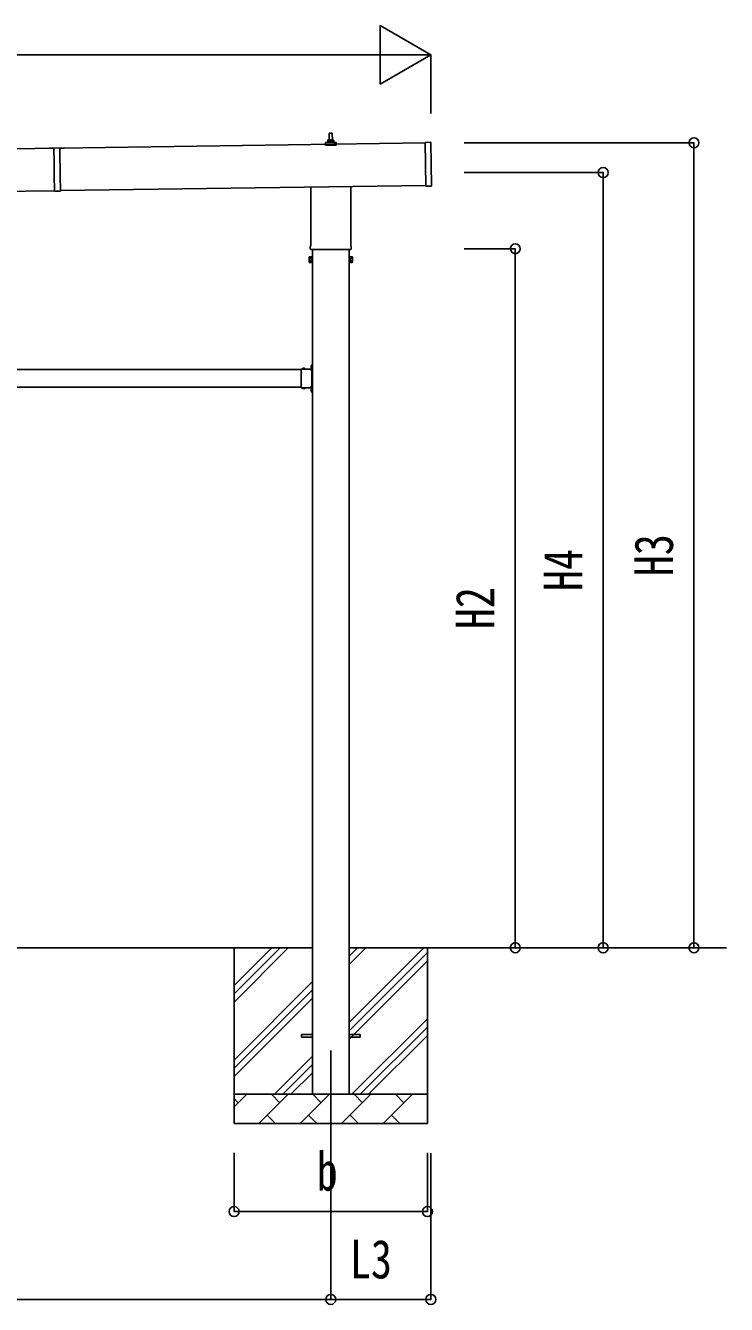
# Model space of a CAD drawing. Units: millimetres, scale not verified. Extents: x -16820 to 16820, y -11880 to 11880.
# Drawn here: x 550 to 2942, y -3722 to 642 of the extents above; entities that cross this region are included whole.
import ezdxf
from ezdxf.enums import TextEntityAlignment as Align

# ---------------------------------------------------------------- set-up
doc = ezdxf.new("R2010")
doc.units = ezdxf.units.MM
doc.header["$LTSCALE"] = 50
for name, color, linetype in [('0-4_YKK_12', 2, 'Continuous'), ('0-5_YKK_13', 4, 'Continuous'), ('0-6_YKK_A1', 4, 'Continuous'), ('0-7_YKK_D', 6, 'Continuous')]:
    doc.layers.add(name, color=color, linetype=linetype)
doc.styles.add('ＭＳ ゴシック', font='')
doc.styles.get('ＭＳ ゴシック').set_extended_font_data('MS Gothic')

msp = doc.modelspace()

# ---------------------------------------------------------------- linework, layer by layer
at = {"layer": '0-4_YKK_12'}
msp.add_line((1591.58, -2855), (1591.58, -3355), dxfattribs=at)
at = {"layer": '0-5_YKK_13'}
for p, q in [((1585.58, 249.98), (1586.31, 273.5)), ((1587.31, 274.48), (1595.85, 274.48)), ((1596.85, 273.5), (1597.58, 249.98)), ((681.3, 224.6), (631.3, 223.89)), ((631.3, 223.89), (631.31, 223.39)), ((631.31, 223.39), (646.31, 223.6)), ((646.3, 224.1), (646.48, 211.7)), ((666.3, 224.39), (666.48, 211.99)), ((666.31, 223.89), (681.31, 224.1)), ((681.3, 224.6), (681.31, 224.1)), ((1573.33, 234.48), (1573.33, 242.19)), ((1609.83, 234.48), (1573.33, 234.48)), ((1573.71, 242.98), (1609.45, 242.98)), ((1574.09, 243.16), (1580.81, 244.79)), ((1581.2, 244.98), (1601.96, 244.98)), ((1581.58, 245.76), (1581.58, 249.98)), ((1582.58, 249.98), (1600.58, 249.98)), ((1601.58, 245.76), (1601.58, 249.98)), ((1609.06, 243.16), (1602.34, 244.79)), ((1609.83, 234.48), (1609.83, 242.19)), ((1913.62, 243.7), (1932.62, 243.97)), ((1915.77, 93.71), (1913.62, 243.7)), ((1935.75, 95), (1933.63, 242.98)), ((646.49, 210.9), (646.84, 186.7)), ((646.85, 185.9), (647.25, 157.71)), ((666.49, 211.19), (666.83, 186.99)), ((666.85, 186.19), (667.25, 157.99)), ((647.26, 156.91), (647.61, 132.71)), ((647.62, 131.91), (648.41, 76.82)), ((667.26, 157.19), (667.61, 133)), ((667.62, 132.2), (668.4, 77.11)), ((1523.28, -109.51), (1523.28, 91.14)), ((1659.88, 93.09), (1659.88, -109.51)), ((1915.77, 93.71), (1934.76, 93.98)), ((648.41, 76.82), (668.4, 77.1)), ((1521.58, -118.29), (1521.58, -112.79)), ((1659.52, -121.79), (1523.64, -121.79)), ((1661.58, -112.79), (1661.58, -118.29)), ((1517.58, -147.79), (1518.34, -146.47)), ((1517.58, -147.79), (1517.58, -164.79)), ((1517.58, -164.79), (1518.34, -166.1)), ((1524.58, -151.38), (1518.34, -151.38)), ((1524.58, -161.19), (1518.34, -161.19)), ((1524.58, -166.1), (1518.34, -166.1)), ((1527.08, -165.49), (1524.58, -165.49)), ((1656.08, -165.49), (1658.58, -165.49)), ((1658.58, -151.38), (1664.82, -151.38)), ((1658.58, -161.19), (1664.82, -161.19)), ((1658.58, -166.1), (1664.82, -166.1)), ((1665.58, -147.79), (1664.82, -146.47)), ((1665.58, -164.79), (1664.82, -166.1)), ((1665.58, -147.79), (1665.58, -164.79)), ((1523.38, -522), (1529.08, -522)), ((1527.48, -520.87), (1524.82, -519.55)), ((1527.48, -523.13), (1524.82, -524.45)), ((1526.62, -517.27), (1526.78, -517.27)), ((1527.48, -514.5), (1529.08, -514.5)), ((1527.48, -531.46), (1527.48, -514.5)), ((1527.48, -517.97), (1527.48, -526.04)), ((1529.08, -519), (1527.48, -519)), ((1527.48, -520), (1529.08, -520)), ((1491.08, -540.29), (1491.08, -529.9)), ((1491.08, -529.9), (1527.48, -529.9)), ((1491.08, -582.29), (1491.08, -541.71)), ((1494.34, -529.04), (1494.34, -529.2)), ((1495.04, -529.9), (1503.11, -529.9)), ((1497.95, -529.9), (1496.63, -527.24)), ((1500.2, -529.9), (1501.53, -527.24)), ((1503.81, -529.04), (1503.81, -529.2)), ((1527.08, -531.5), (1524.08, -531.5)), ((1526.62, -526.74), (1526.78, -526.74)), ((1527.08, -540.29), (1527.08, -533.5)), ((1527.08, -582.29), (1527.08, -541.71)), ((1527.48, -524), (1529.08, -524)), ((1529.08, -525), (1527.48, -525)), ((1491.08, -594.1), (1491.08, -583.71)), ((1491.08, -594.1), (1527.48, -594.1)), ((1494.34, -594.96), (1494.34, -594.8)), ((1495.04, -594.1), (1503.11, -594.1)), ((1497.95, -594.1), (1496.63, -596.76)), ((1500.2, -594.1), (1501.53, -596.76)), ((1503.81, -594.96), (1503.81, -594.8)), ((1524.08, -592.5), (1527.08, -592.5)), ((1527.48, -600.87), (1524.82, -599.55)), ((1527.48, -603.13), (1524.82, -604.45)), ((1526.62, -597.27), (1526.78, -597.27)), ((1526.62, -606.74), (1526.78, -606.74)), ((1527.08, -590.5), (1527.08, -583.71)), ((1527.48, -609.5), (1527.48, -592.54)), ((1527.48, -597.97), (1527.48, -606.04)), ((1527.48, -600), (1529.08, -600)), ((1527.48, -604), (1529.08, -604)), ((1527.48, -609.5), (1529.08, -609.5)), ((1491.58, -2800.5), (1529.08, -2800.5)), ((1491.58, -2809.5), (1491.58, -2800.5)), ((1491.58, -2809.5), (1529.08, -2809.5)), ((1654.08, -2800.5), (1691.58, -2800.5)), ((1654.08, -2809.5), (1691.58, -2809.5)), ((1691.58, -2809.5), (1691.58, -2800.5))]:
    msp.add_line(p, q, dxfattribs=at)
for points in [[(1524.58, -166.1), (1524.58, -146.47), (1518.34, -146.47)], [(1524.58, -165.49), (1524.58, -147.09), (1527.08, -147.09)], [(1658.58, -165.49), (1658.58, -147.09), (1656.08, -147.09)], [(1658.58, -166.1), (1658.58, -146.47), (1664.82, -146.47)], [(1529.08, -529.5), (1529.08, -523.5), (1529.08, -520.5), (1529.08, -514.5)], [(1527.08, -533.5), (1524.08, -533.5), (1524.08, -529.9)], [(1527.08, -590.5), (1524.08, -590.5), (1524.08, -594.1)], [(1529.08, -609.5), (1529.08, -603.5), (1529.08, -600.5), (1529.08, -594.5)]]:
    msp.add_lwpolyline(points, dxfattribs=at)
for points in [[(1527.08, -166.79), (1527.08, -145.79), (1529.08, -145.79), (1529.08, -166.79)], [(1656.08, -166.79), (1656.08, -145.79), (1654.08, -145.79), (1654.08, -166.79)]]:
    msp.add_lwpolyline(points, close=True, dxfattribs=at)
for centre, radius, start, end in [((1587.31, 273.48), 1, 90, 178.60509), ((1595.85, 273.48), 1, 1.39491, 90), ((1574.33, 242.19), 1, 103.62699, 180), ((1580.58, 245.76), 1, 283.62699, 0), ((1585.66, 249.34), 4.13, 90, 171.17633), ((1582.58, 248.98), 1, 90, 180), ((1594.91, 249.98), 4.83, 133.60282, 180), ((1588.25, 249.98), 4.83, 0, 46.39718), ((1597.49, 249.34), 4.13, 8.82367, 90), ((1600.58, 248.98), 1, 0, 90), ((1602.58, 245.76), 1, 180, 256.37301), ((1608.83, 242.19), 1, 0, 76.37301), ((1932.63, 242.97), 1, 0.81845, 90.81845), ((646.19, 211.3), 0.5, 307.68835, 53.94855), ((646.54, 186.3), 0.5, 307.68835, 53.94855), ((666.78, 211.59), 0.5, 127.68835, 233.94855), ((667.14, 186.59), 0.5, 127.68835, 233.94855), ((646.96, 157.3), 0.5, 307.68835, 53.94855), ((647.31, 132.31), 0.5, 307.68835, 53.94855), ((667.55, 157.6), 0.5, 127.68835, 233.94855), ((667.91, 132.6), 0.5, 127.68835, 233.94855), ((1934.75, 94.98), 1, 270.81845, 0.81845), ((1525.58, -112.79), 4, 125.09963, 180), ((1525.58, -118.29), 4, 180, 194.47751), ((1525.58, -118.29), 4, 194.47751, 241.04498), ((1657.58, -118.29), 4, 298.95502, 345.52249), ((1657.58, -112.79), 4, 0, 54.90037), ((1657.58, -118.29), 4, 345.52249, 0), ((1521.92, -148.93), 4.34, 145.61575, 214.38425), ((1533.82, -156.29), 16.24, 162.41205, 197.58795), ((1521.92, -163.65), 4.34, 145.61575, 214.38425), ((1661.23, -148.93), 4.34, 325.61575, 34.38425), ((1649.34, -156.29), 16.24, 342.41205, 17.58795), ((1661.23, -163.65), 4.34, 325.61575, 34.38425), ((1531.38, -522), 7, 140.87645, 180), ((1531.38, -522), 7, 180, 219.12355), ((1526.62, -518.13), 0.862, 90, 140.87645), ((1526.78, -517.97), 0.7, 0, 90), ((1490.38, -541), 1, 314.427, 45.573), ((1495.04, -529.2), 0.7, 180, 270), ((1495.21, -529.04), 0.862, 129.12355, 180), ((1499.08, -533.8), 7, 90, 129.12355), ((1499.08, -533.8), 7, 50.87645, 90), ((1503.11, -529.2), 0.7, 270, 0), ((1502.95, -529.04), 0.862, 0, 50.87645), ((1526.62, -525.87), 0.862, 219.12355, 270), ((1526.78, -526.04), 0.7, 270, 0), ((1527.78, -541), 1, 134.427, 225.573), ((1527.08, -529.5), 2, 270, 0), ((1490.38, -583), 1, 314.427, 45.573), ((1495.04, -594.8), 0.7, 90, 180), ((1495.21, -594.96), 0.862, 180, 230.87645), ((1499.08, -590.2), 7, 230.87645, 270), ((1499.08, -590.2), 7, 270, 309.12355), ((1503.11, -594.8), 0.7, 0, 90), ((1502.95, -594.96), 0.862, 309.12355, 0), ((1531.38, -602), 7, 140.87645, 180), ((1531.38, -602), 7, 180, 219.12355), ((1526.62, -598.13), 0.862, 90, 140.87645), ((1526.62, -605.87), 0.862, 219.12355, 270), ((1527.78, -583), 1, 134.427, 225.573), ((1526.78, -597.97), 0.7, 0, 90), ((1526.78, -606.04), 0.7, 270, 0), ((1527.08, -594.5), 2, 0, 90)]:
    msp.add_arc(centre, radius, start, end, dxfattribs=at)
at = {"layer": '0-6_YKK_A1'}
for p, q in [((646.31, 223.6), (-4740.73, 146.67)), ((1913.65, 241.7), (666.31, 223.89)), ((668.38, 78.93), (1915.72, 96.74)), ((-4738.66, 1.68), (648.38, 78.64)), ((1529.08, -121.79), (1529.08, -3005)), ((1654.08, -3005), (1654.08, -121.79)), ((-1307.92, -532), (1491.08, -532)), ((-1307.92, -592), (1491.08, -592)), ((1524.08, -592), (1528.58, -592)), ((1529.08, -2505), (-1345.92, -2505)), ((1261.58, -2505), (1261.58, -3105)), ((1261.58, -2690.05), (1446.63, -2505)), ((1261.58, -2661.77), (1418.35, -2505)), ((1261.58, -2633.48), (1390.06, -2505)), ((2942.46, -2505), (1654.08, -2505)), ((1654.08, -2760.1), (1909.18, -2505)), ((1654.08, -2562.11), (1711.19, -2505)), ((1654.08, -2533.82), (1682.9, -2505)), ((1654.08, -2788.38), (1921.58, -2520.88)), ((1921.58, -2505), (1921.58, -3105)), ((1654.08, -2816.67), (1921.58, -2549.17)), ((1261.58, -2888.04), (1529.08, -2620.54)), ((1261.58, -2916.32), (1529.08, -2648.82)), ((1261.58, -2944.61), (1529.08, -2677.11)), ((1663.74, -3005), (1921.58, -2747.16)), ((1692.02, -3005), (1921.58, -2775.44)), ((1720.3, -3005), (1921.58, -2803.73)), ((1399.18, -3005), (1529.08, -2875.1)), ((1427.46, -3005), (1529.08, -2903.38)), ((1455.75, -3005), (1529.08, -2931.67)), ((1261.58, -3005), (1921.58, -3005)), ((1261.58, -3047.89), (1304.47, -3005)), ((1345.89, -3105), (1445.89, -3005)), ((1417.34, -3033.55), (1388.79, -3005)), ((1487.32, -3105), (1587.32, -3005)), ((1558.76, -3033.55), (1530.21, -3005)), ((1628.74, -3105), (1728.74, -3005)), ((1700.18, -3033.55), (1671.63, -3005)), ((1770.16, -3105), (1870.16, -3005)), ((1841.6, -3033.55), (1813.05, -3005)), ((1918.29, -3005), (1921.58, -3001.72)), ((1275.92, -3033.55), (1261.58, -3019.21)), ((1374.45, -3076.45), (1403, -3105)), ((1515.87, -3076.45), (1544.42, -3105)), ((1657.29, -3076.45), (1685.84, -3105)), ((1798.71, -3076.45), (1827.26, -3105)), ((1921.58, -3105), (1261.58, -3105))]:
    msp.add_line(p, q, dxfattribs=at)
msp.add_lwpolyline([(1524.08, -532), (1528.58, -532), (1528.58, -592)], dxfattribs=at)
at = {"layer": '0-7_YKK_D'}
for p, q in [((1933.22, 542.18), (1760.01, 642.18)), ((1760.01, 642.18), (1760.01, 442.18)), ((1733.22, 542.18), (-4558.22, 542.18)), ((1933.22, 542.18), (1586.8, 542.18)), ((1933.22, 542.18), (1760.01, 442.18)), ((1933.22, 341.99), (1933.22, 543.18)), ((2047.19, 242.18), (2832.58, 242.18)), ((2831.58, -2505), (2831.58, 242.18)), ((2047.19, 140.71), (2522.58, 140.71)), ((2521.58, -2505), (2521.58, 140.71)), ((2047.19, -119.29), (2222.58, -119.29)), ((2221.58, -2505), (2221.58, -119.29)), ((1261.58, -3205), (1261.58, -3406)), ((1921.58, -3205), (1921.58, -3406)), ((1933.22, -3206), (1933.22, -3706)), ((1591.58, -3356), (1591.58, -3706)), ((1591.58, -3356), (1591.58, -3706)), ((1261.58, -3405), (1921.58, -3405)), ((-1408.42, -3705), (1591.58, -3705)), ((1591.58, -3705), (1933.22, -3705))]:
    msp.add_line(p, q, dxfattribs=at)
for centre in [(2831.58, 242.18), (2521.58, 140.71), (2221.58, -119.29), (2221.58, -2505), (2521.58, -2505), (2831.58, -2505), (1261.58, -3405), (1921.58, -3405), (1591.58, -3705), (1591.58, -3705), (1933.22, -3705)]:
    msp.add_circle(centre, 17, dxfattribs=at)

# ---------------------------------------------------------------- texts
at = {"layer": '0-7_YKK_D', "style": 'ＭＳ ゴシック', "width": 0.8}
for s, p in [('H3', (2799.58, -1237.01)), ('H4', (2489.58, -1287.74)), ('H2', (2189.58, -1417.74))]:
    msp.add_text(s, height=132, rotation=90, dxfattribs=at).set_placement(p, align=Align.BOTTOM_LEFT)
for s, p in [('b', (1543.58, -3373)), ('L3', (1656.8, -3673))]:
    msp.add_text(s, height=132, dxfattribs=at).set_placement(p, align=Align.BOTTOM_LEFT)

doc.saveas('drawing.dxf')
